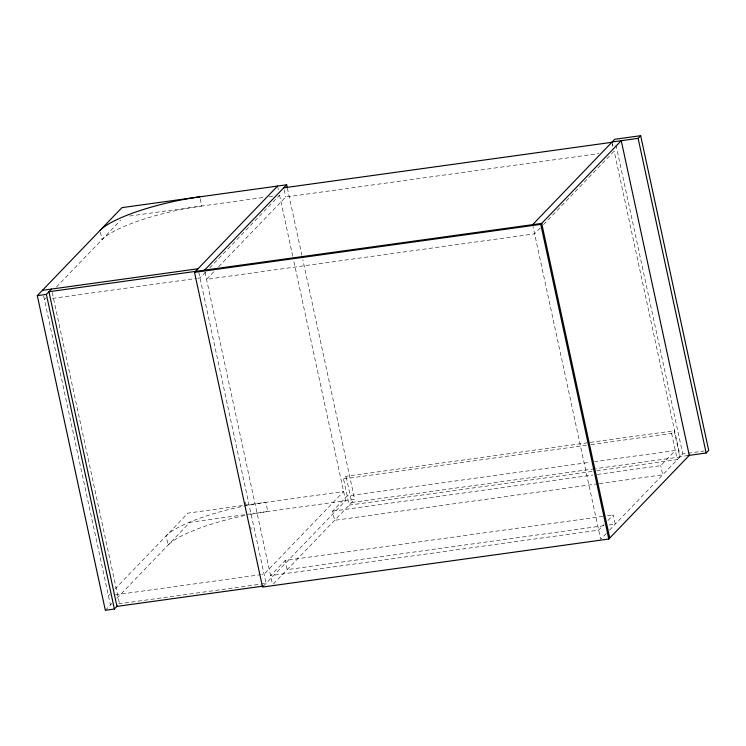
<?xml version="1.0" encoding="UTF-8"?>
<svg xmlns="http://www.w3.org/2000/svg" width="746" height="746" viewBox="0 0 746 746"><rect width="100%" height="100%" fill="white"/><g stroke="black" fill="none" stroke-linecap="round" stroke-linejoin="round"><path stroke-width="0.56" stroke-dasharray="3.73 2.8" d="M44.396 299.51L46 297.84M56.407 287.024L120.721 220.154M205.635 272.085L200.003 277.932L197.699 278.249M209.645 267.907L279.554 195.228M213.804 271.768L206.53 279.33L534.621 233.824L540.272 227.95M218.653 266.723L285.709 197.009L598.833 153.583M108.459 595.812L110.063 594.142M114.865 589.154L188.001 513.117L343.617 491.53L264.065 574.233L261.762 574.551M105.335 610.303L112.049 603.318M116.842 598.329L189.988 522.293L354.676 499.456L302.857 259.767M543.508 224.583L613.799 151.503M592.1 471.453L349.203 505.145L343.533 478.923L346.088 476.265L588.986 442.583M602.917 516.391L285.186 560.451L270.593 575.632L598.684 530.126L604.055 524.541M598.227 483.753L334.609 520.316L332.623 511.141L347.216 495.969L590.123 462.278M263.497 586.067L345.603 500.715L293.532 259.888M273.344 584.006L354.676 499.456M591.037 444.597L671.624 433.417L674.179 430.768L679.848 456.99L595.812 468.637M607.897 520.54L613.277 514.954L615.263 524.13L608.354 525.091M597.397 474.419L660.714 465.635L675.307 450.463L594.721 461.643M606.293 533.455L600.661 539.302L533.073 226.691M609.501 530.117L682.767 453.95L704.187 450.976M129.701 216.014L264.681 197.298M269.175 196.674L273.791 196.03M52.462 298.391L196.552 278.407M590.142 442.415L674.179 430.768M343.533 478.923L586.431 445.231M688.157 455.508L680.212 456.608L614.144 151.037M594.655 468.805L351.758 502.487L346.088 476.265M596.707 470.819L677.293 459.639L671.624 433.417M332.623 511.141L592.79 475.062M599.383 483.595L662.7 474.82L660.714 465.635M607.524 515.756L613.277 514.954M603.747 525.725L287.173 569.636L285.186 560.451M115.369 594.851L260.615 574.709M118.511 603.868L266.052 583.409L198.902 272.831M615.963 144.976L682.767 453.95M612.177 141.954L613.165 146.496M612.252 144.37L612.699 146.412M287.387 188.206L301.869 255.225M284.17 189.866L285.709 197.009M277.568 186.052L278.668 191.153M279.536 195.144L293.29 258.759M200.198 198.884L201.746 206.027A82.601 18.585 -12.2 0 0 102.043 239.578L100.281 231.419M204.991 272.187L272.355 583.782M245.322 502.002L246.311 506.553M250.731 526.993L251.215 529.268M52.22 292.479L119.519 603.728M43.641 296.013L110.436 604.987M244.791 515.505A82.601 18.585 -12.2 0 0 168.092 545.056L166.106 535.88A82.601 18.585 -12.2 0 1 265.809 502.319L267.795 511.504A82.601 18.585 -12.2 0 0 249.024 514.647"/><path stroke-width="1.12" d="M117.327 606.004L114.408 609.044L105.335 610.303L37.3 295.649L121.952 207.64L286.65 184.794L287.135 187.069M37.3 295.649L46.373 294.39L51.483 289.075M194.519 272.393L540.766 224.378L621.259 140.696L689.285 455.349L608.792 539.032L262.555 587.055L194.519 272.393L277.568 186.052M204.544 270.145L286.65 184.794M532.635 224.649L614.732 139.297L640.665 135.697L708.7 450.351L706.145 453.009L688.101 455.517M612.177 141.954L638.119 138.355L640.665 135.697M283.732 187.833L611.813 142.327M42.41 290.334L198.026 268.756M263.497 586.067L116.963 606.386L48.928 291.733L541.708 223.39L609.743 538.043M638.119 138.355L706.145 453.009M540.766 224.378L608.792 539.032M46.373 294.39L114.408 609.044M100.057 230.393A82.601 18.585 -12.2 0 1 199.76 196.841"/></g></svg>
